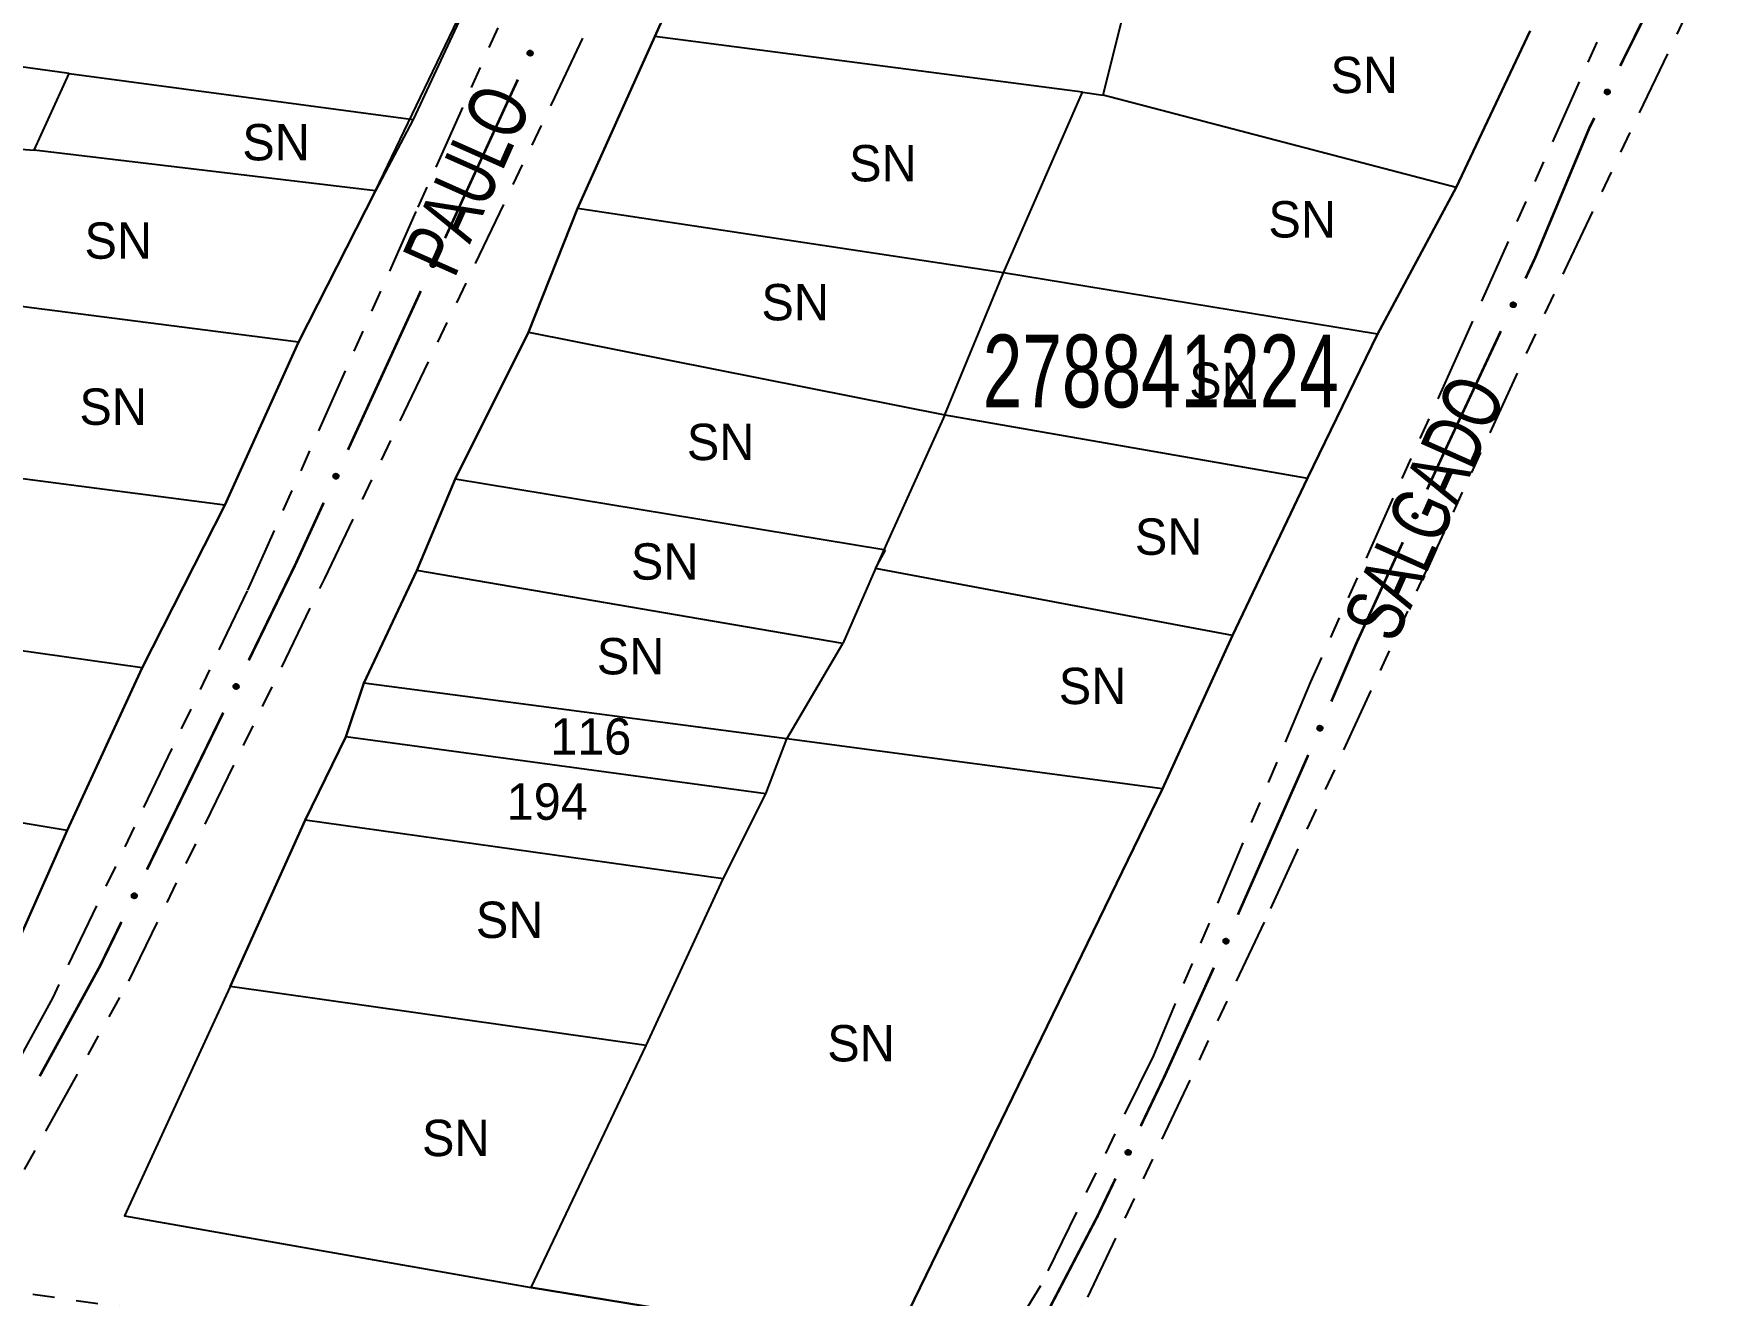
# Model space of a CAD drawing. Extents: x 203665 to 205970, y 4870865 to 4873745.
# Drawn here: x 204177.5 to 204292.9, y 4872928.4 to 4873015.1 of the extents above; entities that cross this region are included whole.
import ezdxf
from ezdxf.enums import TextEntityAlignment as Align

# ---------------------------------------------------------------- set-up
doc = ezdxf.new("R2010")
doc.units = 0
doc.header["$LTSCALE"] = 1.5
doc.header["$MEASUREMENT"] = 0
doc.linetypes.add('TRACO_25', pattern=[8, 3, -1, 1, -1, 1, -1])
for name, color, linetype in [('CD_MALHA_LOTES', 7, 'CONTINUOUS'), ('CD_TXT_QUADRA', 7, 'CONTINUOUS'), ('RU-QUADRA', 210, 'CONTINUOUS'), ('SV-EIXO-RUA-N-PAV', 6, 'CONTINUOUS'), ('SV-RUA-NAO-PAV', 7, 'CONTINUOUS'), ('SV-TXT-RUA-N-PAV', 7, 'CONTINUOUS'), ('Th_NmrPort', 1, 'CONTINUOUS')]:
    doc.layers.add(name, color=color, linetype=linetype)
doc.styles.add('ARIAL', font='ARIAL.SHX')

msp = doc.modelspace()

# ---------------------------------------------------------------- linework, layer by layer
at = {"layer": 'CD_MALHA_LOTES', "linetype": 'Continuous', "flags": 128}
for points in [[(204211.122916, 4873025.433711), (204203.555536, 4873009.198906)], [(204220.166798, 4873014.907841), (204224.92692, 4873025.531102)], [(204250.985029, 4873010.871965), (204253.704138, 4873021.829142)], [(204214.864254, 4873003.074045), (204220.166798, 4873014.907841)], [(204249.566083, 4873011.081714), (204220.166798, 4873014.907841)], [(204280.339643, 4873015.295645), (204275.242245, 4873004.512323)], [(204179.904349, 4873012.353197), (204170.109726, 4873013.708295)], [(204177.510365, 4873007.077951), (204179.904349, 4873012.353197)], [(204179.904349, 4873012.353197), (204203.555536, 4873009.198906)], [(204244.1307, 4872998.654012), (204249.566083, 4873011.081714)], [(204249.566083, 4873011.081714), (204250.985029, 4873010.871965)], [(204275.242245, 4873004.512323), (204250.985029, 4873010.871965)], [(204203.555536, 4873009.198906), (204200.977761, 4873004.290896)], [(204167.352678, 4873007.877665), (204177.510365, 4873007.077951)], [(204200.977761, 4873004.290896), (204177.510365, 4873007.077951)], [(204200.977761, 4873004.290896), (204195.686735, 4872993.898056)], [(204275.242245, 4873004.512323), (204269.846009, 4872994.437948)], [(204211.477466, 4872994.577419), (204214.864254, 4873003.074045)], [(204244.1307, 4872998.654012), (204214.864254, 4873003.074045)], [(204240.097321, 4872988.900362), (204244.1307, 4872998.654012)], [(204269.846009, 4872994.437948), (204244.1307, 4872998.654012)], [(204195.686735, 4872993.898056), (204163.051505, 4872998.089461)], [(204195.686735, 4872993.898056), (204190.603585, 4872982.694119)], [(204206.456516, 4872984.465783), (204211.477466, 4872994.577419)], [(204211.477466, 4872994.577419), (204240.097321, 4872988.900362)], [(204269.846009, 4872994.437948), (204265.034266, 4872984.535519)], [(204240.097321, 4872988.900362), (204265.034266, 4872984.535519)], [(204190.603585, 4872982.694119), (204158.034644, 4872986.926016)], [(204203.80657, 4872978.189596), (204206.456516, 4872984.465783)], [(204235.902487, 4872979.60442), (204206.456516, 4872984.465783)], [(204265.034266, 4872984.535519), (204259.873845, 4872973.726529)], [(204190.603585, 4872982.694119), (204184.927687, 4872971.496659)], [(204235.902487, 4872979.60442), (204235.326978, 4872978.329067)], [(204235.326978, 4872978.329067), (204236.024332, 4872979.584304)], [(204200.177728, 4872970.441086), (204203.80657, 4872978.189596)], [(204233.095445, 4872973.168646), (204203.80657, 4872978.189596)], [(204235.326978, 4872978.329067), (204233.095445, 4872973.168646)], [(204259.873845, 4872973.726529), (204235.326978, 4872978.329067)], [(204184.927687, 4872971.496659), (204153.07497, 4872975.987045)], [(204229.244721, 4872966.626844), (204233.095445, 4872973.168646)], [(204259.873845, 4872973.726529), (204255.066125, 4872963.194435)], [(204184.927687, 4872971.496659), (204179.768445, 4872960.327247)], [(204198.925091, 4872966.752988), (204200.177728, 4872970.441086)], [(204229.244721, 4872966.626844), (204200.177728, 4872970.441086)], [(204196.135674, 4872961.034683), (204198.925091, 4872966.752988)], [(204227.795553, 4872962.847804), (204198.925091, 4872966.752988)], [(204227.795553, 4872962.847804), (204229.244721, 4872966.626844)], [(204255.066125, 4872963.194435), (204229.244721, 4872966.626844)], [(204179.768445, 4872960.327247), (204148.378557, 4872965.554102)], [(204224.866666, 4872956.990029), (204227.795553, 4872962.847804)], [(204255.066125, 4872963.194435), (204236.443101, 4872924.862638)], [(204179.768445, 4872960.327247), (204174.941351, 4872949.447185)], [(204190.975253, 4872949.598075), (204196.135674, 4872961.034683)], [(204224.866666, 4872956.990029), (204196.135674, 4872961.034683)], [(204219.566774, 4872945.553421), (204224.866666, 4872956.990029)], [(204190.975253, 4872949.598075), (204183.72277, 4872933.837871)], [(204219.566774, 4872945.553421), (204190.975253, 4872949.598075)], [(204211.667003, 4872928.91327), (204219.566774, 4872945.553421)], [(204183.72277, 4872933.837871), (204211.667003, 4872928.91327)], [(204236.443101, 4872924.862638), (204211.667003, 4872928.91327)]]:
    msp.add_lwpolyline(points, dxfattribs=at)
at = {"layer": 'CD_MALHA_LOTES', "linetype": 'Continuous'}
for points in [[(204240.097321, 4872988.900362), (204235.902487, 4872979.60442)], [(204236.024332, 4872979.584304), (204235.902487, 4872979.60442)]]:
    msp.add_lwpolyline(points, dxfattribs=at)
at = {"layer": 'RU-QUADRA', "linetype": 'Continuous', "flags": 128}
msp.add_lwpolyline([(204103.635391, 4872941.745824), (204135.581705, 4872937.728944), (204167.684534, 4872934.126779), (204174.941351, 4872949.447185), (204179.768445, 4872960.327247), (204184.927687, 4872971.496659), (204190.603585, 4872982.694119), (204195.686735, 4872993.898056), (204200.977761, 4873004.290896), (204211.122916, 4873025.433711), (204216.225411, 4873036.957763), (204218.138129, 4873050.662867), (204182.970834, 4873054.626859), (204169.187356, 4873056.3671), (204155.47299, 4873058.098615), (204149.274667, 4873043.068505), (204145.504676, 4873033.926779), (204141.788485, 4873025.693177), (204138.361652, 4873018.100678), (204134.792513, 4873010.192886), (204131.177349, 4873002.18312), (204126.219152, 4872991.197727), (204121.327527, 4872980.486484), (204111.044409, 4872957.969431)], close=True, dxfattribs=at)
msp.add_lwpolyline([(204224.92692, 4873025.531102), (204220.166798, 4873014.907841), (204214.864254, 4873003.074045), (204211.477466, 4872994.577419), (204206.456516, 4872984.465783), (204203.80657, 4872978.189596), (204200.177728, 4872970.441086), (204198.925091, 4872966.752988), (204196.135674, 4872961.034683), (204190.975253, 4872949.598075), (204183.72277, 4872933.837871), (204211.667003, 4872928.91327), (204236.443101, 4872924.862638), (204255.066125, 4872963.194435), (204259.873845, 4872973.726529), (204265.034266, 4872984.535519), (204269.846009, 4872994.437948), (204275.242245, 4873004.512323), (204280.339643, 4873015.295645)], dxfattribs=at)
at = {"layer": 'SV-EIXO-RUA-N-PAV', "const_width": 0.18}
for points in [[(204289.628871, 4873019.139882), (204286.519573, 4873012.880906)], [(204210.754997, 4873011.942617), (204210.335372, 4873011.034919)], [(204210.335372, 4873011.034919), (204210.191264, 4873010.723195)], [(204210.191264, 4873010.723195), (204205.748841, 4873001.036734)], [(204284.399552, 4873008.61333), (204280.844546, 4873000.090167)], [(204284.73997, 4873009.298587), (204284.399552, 4873008.61333)], [(204280.702458, 4872999.749509), (204280.011491, 4872998.272217)], [(204280.844546, 4873000.090167), (204280.702458, 4872999.749509)], [(204204.081355, 4872997.400873), (204199.078897, 4872986.493287)], [(204278.3168, 4872994.648956), (204274.927418, 4872987.402433)], [(204274.620046, 4872986.745268), (204273.251612, 4872983.770412)], [(204274.927418, 4872987.402433), (204274.620046, 4872986.745268)], [(204197.411411, 4872982.857426), (204195.743925, 4872979.221564)], [(204271.57999, 4872980.13645), (204268.65465, 4872973.777017)], [(204195.471242, 4872978.626993), (204192.257871, 4872972.021221)], [(204195.743925, 4872979.221564), (204195.471242, 4872978.626993)], [(204268.372028, 4872973.162621), (204266.664353, 4872969.19042)], [(204268.65465, 4872973.777017), (204268.372028, 4872973.162621)], [(204190.508117, 4872968.424227), (204185.258855, 4872957.633247)], [(204265.081159, 4872965.517087), (204260.243915, 4872954.535235)], [(204183.509102, 4872954.036254), (204182.196786, 4872951.338509)], [(204182.034878, 4872951.005672), (204177.8922, 4872943.435143)], [(204182.196786, 4872951.338509), (204182.034878, 4872951.005672)], [(204258.590934, 4872950.892759), (204255.283878, 4872943.608298)], [(204255.19686, 4872943.416623), (204253.560157, 4872939.998803)], [(204255.283878, 4872943.608298), (204255.19686, 4872943.416623)], [(204251.832538, 4872936.391126), (204250.968728, 4872934.587288)], [(204250.968728, 4872934.587288), (204250.57876, 4872933.772943)], [(204250.57876, 4872933.772943), (204246.366639, 4872925.709741)]]:
    msp.add_lwpolyline(points, dxfattribs=at)
at = {"layer": 'SV-EIXO-RUA-N-PAV'}
for points in [[(204211.754457, 4873013.842239), (204211.771985, 4873013.796579), (204211.777713, 4873013.753752), (204211.772209, 4873013.716658), (204211.758798, 4873013.685147), (204211.741447, 4873013.654455), (204211.717127, 4873013.62737), (204211.683476, 4873013.603288), (204211.637796, 4873013.585384), (204211.593539, 4873013.5824), (204211.556884, 4873013.58585), (204211.523221, 4873013.597942), (204211.493687, 4873013.615297), (204211.466388, 4873013.641489), (204211.442317, 4873013.67583), (204211.425425, 4873013.722198), (204211.420098, 4873013.764223), (204211.426363, 4873013.799962), (204211.438734, 4873013.833728), (204211.456823, 4873013.86485), (204211.480849, 4873013.891299), (204211.515469, 4873013.915473), (204211.561455, 4873013.931539), (204211.603309, 4873013.937331), (204211.639127, 4873013.931569), (204211.672095, 4873013.918642), (204211.703091, 4873013.901613), (204211.731335, 4873013.8783), (204211.754457, 4873013.842239)], [(204285.792281, 4873011.169449), (204285.808522, 4873011.123316), (204285.813047, 4873011.080346), (204285.806506, 4873011.04342), (204285.792217, 4873011.012297), (204285.774013, 4873010.982103), (204285.748943, 4873010.955711), (204285.71463, 4873010.932582), (204285.668467, 4873010.915965), (204285.624144, 4873010.914222), (204285.587599, 4873010.918699), (204285.554288, 4873010.931729), (204285.525253, 4873010.949905), (204285.498699, 4873010.976853), (204285.475599, 4873011.011855), (204285.460013, 4873011.058678), (204285.455866, 4873011.100835), (204285.463131, 4873011.136385), (204285.476443, 4873011.169791), (204285.495398, 4873011.200394), (204285.520156, 4873011.226159), (204285.555439, 4873011.249353), (204285.601858, 4873011.264124), (204285.643857, 4873011.268741), (204285.6795, 4873011.261977), (204285.712093, 4873011.24813), (204285.742599, 4873011.23024), (204285.770179, 4873011.206144), (204285.792281, 4873011.169449)], [(204205.075053, 4872999.303515), (204205.09272, 4872999.257908), (204205.098577, 4872999.215099), (204205.093186, 4872999.177988), (204205.079871, 4872999.146437), (204205.062613, 4872999.115692), (204205.038375, 4872999.088534), (204205.004797, 4872999.06435), (204204.959172, 4872999.046308), (204204.914924, 4872999.043189), (204204.878258, 4872999.046528), (204204.844558, 4872999.058518), (204204.814973, 4872999.075784), (204204.787595, 4872999.101893), (204204.763419, 4872999.136161), (204204.746387, 4872999.182478), (204204.740932, 4872999.224486), (204204.747089, 4872999.260244), (204204.759358, 4872999.294047), (204204.777352, 4872999.325224), (204204.801299, 4872999.351746), (204204.835845, 4872999.376025), (204204.881782, 4872999.39223), (204204.923618, 4872999.398149), (204204.959453, 4872999.392495), (204204.992461, 4872999.379668), (204205.023508, 4872999.362734), (204205.051822, 4872999.339505), (204205.075053, 4872999.303515)], [(204279.324732, 4872996.544096), (204279.342056, 4872996.498359), (204279.347592, 4872996.455507), (204279.341923, 4872996.418438), (204279.328372, 4872996.386987), (204279.310884, 4872996.356373), (204279.286443, 4872996.329397), (204279.252685, 4872996.305465), (204279.206926, 4872996.287765), (204279.162656, 4872996.284979), (204279.126016, 4872996.288592), (204279.092407, 4872996.300835), (204279.062951, 4872996.318321), (204279.03577, 4872996.344636), (204279.011852, 4872996.379083), (204278.995167, 4872996.425527), (204278.990028, 4872996.467574), (204278.996453, 4872996.503286), (204279.008974, 4872996.536996), (204279.027202, 4872996.568037), (204279.051346, 4872996.594378), (204279.086073, 4872996.618398), (204279.132131, 4872996.634258), (204279.17401, 4872996.639863), (204279.209802, 4872996.633941), (204279.242712, 4872996.620866), (204279.273632, 4872996.6037), (204279.301771, 4872996.58026), (204279.324732, 4872996.544096)], [(204198.40511, 4872984.760068), (204198.422776, 4872984.714461), (204198.428633, 4872984.671652), (204198.423242, 4872984.634541), (204198.409927, 4872984.60299), (204198.392669, 4872984.572245), (204198.368431, 4872984.545087), (204198.334853, 4872984.520903), (204198.289228, 4872984.502861), (204198.24498, 4872984.499742), (204198.208314, 4872984.503081), (204198.174615, 4872984.515071), (204198.145029, 4872984.532337), (204198.117651, 4872984.558446), (204198.093475, 4872984.592714), (204198.076443, 4872984.639031), (204198.070988, 4872984.681039), (204198.077146, 4872984.716797), (204198.089414, 4872984.7506), (204198.107409, 4872984.781777), (204198.131355, 4872984.808299), (204198.165901, 4872984.832578), (204198.211838, 4872984.848783), (204198.253674, 4872984.854702), (204198.28951, 4872984.849048), (204198.322517, 4872984.836221), (204198.353564, 4872984.819287), (204198.381878, 4872984.796058), (204198.40511, 4872984.760068)], [(204272.575853, 4872982.03796), (204272.593467, 4872981.992334), (204272.599276, 4872981.949518), (204272.593842, 4872981.912414), (204272.580491, 4872981.880877), (204272.563199, 4872981.850152), (204272.53893, 4872981.823022), (204272.505324, 4872981.798876), (204272.459679, 4872981.780885), (204272.415427, 4872981.777818), (204272.378765, 4872981.781198), (204272.345079, 4872981.793227), (204272.315513, 4872981.810525), (204272.288165, 4872981.836667), (204272.264028, 4872981.870962), (204272.247048, 4872981.917298), (204272.241642, 4872981.959312), (204272.24784, 4872981.995063), (204272.260146, 4872982.028852), (204272.278177, 4872982.060009), (204272.302153, 4872982.086503), (204272.336727, 4872982.110743), (204272.382682, 4872982.126896), (204272.424525, 4872982.132767), (204272.460354, 4872982.127073), (204272.493347, 4872982.114207), (204272.524374, 4872982.097238), (204272.552662, 4872982.073978), (204272.575853, 4872982.03796)], [(204191.544835, 4872970.303775), (204191.561459, 4872970.257779), (204191.566341, 4872970.214848), (204191.560107, 4872970.177869), (204191.546078, 4872970.146629), (204191.528126, 4872970.116284), (204191.503276, 4872970.089684), (204191.469157, 4872970.066271), (204191.423133, 4872970.04927), (204191.378826, 4872970.04716), (204191.342245, 4872970.051332), (204191.308827, 4872970.064085), (204191.279641, 4872970.082019), (204191.252865, 4872970.108745), (204191.229475, 4872970.143553), (204191.2135, 4872970.190245), (204191.209002, 4872970.232367), (204191.215971, 4872970.267976), (204191.229005, 4872970.301491), (204191.247705, 4872970.33225), (204191.272248, 4872970.358221), (204191.307337, 4872970.381708), (204191.353631, 4872970.396864), (204191.395591, 4872970.401829), (204191.431289, 4872970.395362), (204191.463996, 4872970.381787), (204191.494649, 4872970.364151), (204191.522428, 4872970.340285), (204191.544835, 4872970.303775)], [(204266.032321, 4872967.441542), (204266.051076, 4872967.396372), (204266.057958, 4872967.353716), (204266.053458, 4872967.316487), (204266.040903, 4872967.284625), (204266.024388, 4872967.253475), (204266.000808, 4872967.225744), (204265.967819, 4872967.200762), (204265.92264, 4872967.18163), (204265.87848, 4872967.177452), (204265.841744, 4872967.179911), (204265.807767, 4872967.191089), (204265.777775, 4872967.20764), (204265.749779, 4872967.233086), (204265.724789, 4872967.266764), (204265.706651, 4872967.312659), (204265.700191, 4872967.354524), (204265.705489, 4872967.39042), (204265.716943, 4872967.424507), (204265.734185, 4872967.456107), (204265.757488, 4872967.483195), (204265.791442, 4872967.508295), (204265.836978, 4872967.525598), (204265.878659, 4872967.532518), (204265.91462, 4872967.527725), (204265.947926, 4872967.515693), (204265.97937, 4872967.499508), (204266.008233, 4872967.476965), (204266.032321, 4872967.441542)], [(204184.54582, 4872955.915802), (204184.562444, 4872955.869805), (204184.567326, 4872955.826874), (204184.561092, 4872955.789895), (204184.547063, 4872955.758655), (204184.52911, 4872955.728311), (204184.504261, 4872955.701711), (204184.470141, 4872955.678297), (204184.424118, 4872955.661297), (204184.37981, 4872955.659186), (204184.34323, 4872955.663358), (204184.309812, 4872955.676111), (204184.280626, 4872955.694045), (204184.253849, 4872955.720771), (204184.230459, 4872955.75558), (204184.214485, 4872955.802272), (204184.209987, 4872955.844393), (204184.216956, 4872955.880002), (204184.22999, 4872955.913517), (204184.248689, 4872955.944277), (204184.273233, 4872955.970247), (204184.308322, 4872955.993734), (204184.354616, 4872956.00889), (204184.396576, 4872956.013856), (204184.432273, 4872956.007389), (204184.46498, 4872955.993814), (204184.495634, 4872955.976178), (204184.523413, 4872955.952311), (204184.54582, 4872955.915802)], [(204259.577328, 4872952.799199), (204259.595169, 4872952.753661), (204259.60119, 4872952.710874), (204259.595942, 4872952.673743), (204259.582748, 4872952.642141), (204259.565608, 4872952.61133), (204259.541474, 4872952.584079), (204259.507989, 4872952.559767), (204259.462434, 4872952.541549), (204259.418198, 4872952.538261), (204259.38152, 4872952.54146), (204259.347774, 4872952.55332), (204259.318122, 4872952.570472), (204259.290644, 4872952.596477), (204259.266338, 4872952.630651), (204259.249128, 4872952.676902), (204259.243512, 4872952.718889), (204259.249532, 4872952.754671), (204259.261671, 4872952.788521), (204259.279546, 4872952.819766), (204259.30339, 4872952.84638), (204259.337843, 4872952.870791), (204259.383718, 4872952.887172), (204259.42553, 4872952.893251), (204259.461387, 4872952.887735), (204259.494444, 4872952.875035), (204259.525555, 4872952.85822), (204259.553959, 4872952.8351), (204259.577328, 4872952.799199)], [(204252.857688, 4872938.277008), (204252.874594, 4872938.231115), (204252.87974, 4872938.188215), (204252.873733, 4872938.151199), (204252.859896, 4872938.119872), (204252.842131, 4872938.089419), (204252.817445, 4872938.062666), (204252.78347, 4872938.039044), (204252.737552, 4872938.021761), (204252.693258, 4872938.019378), (204252.656653, 4872938.023325), (204252.623157, 4872938.035873), (204252.593862, 4872938.053627), (204252.566921, 4872938.080188), (204252.543318, 4872938.114852), (204252.527057, 4872938.161445), (204252.5223, 4872938.203538), (204252.52905, 4872938.239189), (204252.541878, 4872938.272784), (204252.560388, 4872938.303657), (204252.584771, 4872938.329778), (204252.619716, 4872938.35348), (204252.665916, 4872938.36892), (204252.707844, 4872938.374144), (204252.743581, 4872938.367896), (204252.776371, 4872938.354522), (204252.807132, 4872938.337075), (204252.835057, 4872938.31338), (204252.857688, 4872938.277008)]]:
    msp.add_lwpolyline(points, close=True, dxfattribs=at)
for points in [[(204211.456823, 4873013.86485), (204211.420098, 4873013.764223)], [(204211.467592, 4873013.873869), (204211.425009, 4873013.74924)], [(204211.480849, 4873013.891299), (204211.425425, 4873013.722198)], [(204211.498008, 4873013.897389), (204211.436705, 4873013.706251)], [(204211.515469, 4873013.915473), (204211.442317, 4873013.67583)], [(204211.538239, 4873013.919379), (204211.455166, 4873013.661638)], [(204211.561455, 4873013.931539), (204211.466388, 4873013.641489)], [(204211.580562, 4873013.932886), (204211.48107, 4873013.633126)], [(204211.603309, 4873013.937331), (204211.493687, 4873013.615297)], [(204211.619063, 4873013.931623), (204211.509265, 4873013.609569)], [(204211.639127, 4873013.931569), (204211.523221, 4873013.597942)], [(204211.654129, 4873013.922928), (204211.538418, 4873013.594588)], [(204211.672095, 4873013.918642), (204211.556884, 4873013.58585)], [(204211.686998, 4873013.90623), (204211.578917, 4873013.587892)], [(204211.703091, 4873013.901613), (204211.593539, 4873013.5824)], [(204211.7151, 4873013.885722), (204211.617991, 4873013.587868)], [(204211.731335, 4873013.8783), (204211.637796, 4873013.585384)], [(204211.740911, 4873013.860261), (204211.660408, 4873013.598324)], [(204211.754457, 4873013.842239), (204211.683476, 4873013.603288)], [(204211.762994, 4873013.816979), (204211.703023, 4873013.622219)], [(204211.771985, 4873013.796579), (204211.717127, 4873013.62737)], [(204211.775355, 4873013.77218), (204211.732107, 4873013.649362)], [(204211.777713, 4873013.753752), (204211.741447, 4873013.654455)], [(204285.495398, 4873011.200394), (204285.455866, 4873011.100835)], [(204285.520156, 4873011.226159), (204285.460013, 4873011.058678)], [(204285.506415, 4873011.209107), (204285.460356, 4873011.08572)], [(204285.537479, 4873011.231766), (204285.470842, 4873011.042421)], [(204285.555439, 4873011.249353), (204285.475599, 4873011.011855)], [(204285.57831, 4873011.252619), (204285.488045, 4873010.997308)], [(204285.601858, 4873011.264124), (204285.498699, 4873010.976853)], [(204285.620995, 4873011.264934), (204285.51314, 4873010.968081)], [(204285.643857, 4873011.268741), (204285.525253, 4873010.949905)], [(204285.659446, 4873011.262593), (204285.540664, 4873010.943743)], [(204285.6795, 4873011.261977), (204285.554288, 4873010.931729)], [(204285.694254, 4873011.252919), (204285.569386, 4873010.927951)], [(204285.712093, 4873011.24813), (204285.587599, 4873010.918699)], [(204285.726642, 4873011.235306), (204285.609681, 4873010.920122)], [(204285.742599, 4873011.23024), (204285.624144, 4873010.914222)], [(204285.754158, 4873011.214019), (204285.648739, 4873010.919003)], [(204285.770179, 4873011.206144), (204285.668467, 4873010.915965)], [(204285.779245, 4873011.187843), (204285.691432, 4873010.928267)], [(204285.792281, 4873011.169449), (204285.71463, 4873010.932582)], [(204285.800107, 4873011.14396), (204285.7347, 4873010.950957)], [(204285.808522, 4873011.123316), (204285.748943, 4873010.955711)], [(204285.811207, 4873011.098832), (204285.764533, 4873010.977274)], [(204285.813047, 4873011.080346), (204285.774013, 4873010.982103)], [(204204.777352, 4872999.325224), (204204.740932, 4872999.224486)], [(204204.788094, 4872999.334275), (204204.745889, 4872999.209518)], [(204204.801299, 4872999.351746), (204204.746387, 4872999.182478)], [(204204.818439, 4872999.357888), (204204.757715, 4872999.166565)], [(204204.835845, 4872999.376025), (204204.763419, 4872999.136161)], [(204204.858603, 4872999.38), (204204.776311, 4872999.122008)], [(204204.881782, 4872999.39223), (204204.787595, 4872999.101893)], [(204204.900885, 4872999.393634), (204204.802302, 4872999.093575)], [(204204.923618, 4872999.398149), (204204.814973, 4872999.075784)], [(204204.93939, 4872999.392488), (204204.830568, 4872999.070103)], [(204204.959453, 4872999.392495), (204204.844558, 4872999.058518)], [(204204.974482, 4872999.3839), (204204.859766, 4872999.055211)], [(204204.992461, 4872999.379668), (204204.878258, 4872999.046528)], [(204205.007401, 4872999.367301), (204204.900286, 4872999.048637)], [(204205.023508, 4872999.362734), (204204.914924, 4872999.043189)], [(204205.035565, 4872999.346879), (204204.939359, 4872999.048731)], [(204205.051822, 4872999.339505), (204204.959172, 4872999.046308)], [(204205.061453, 4872999.321495), (204204.981744, 4872999.059317)], [(204205.075053, 4872999.303515), (204205.004797, 4872999.06435)], [(204205.083667, 4872999.278282), (204205.024286, 4872999.08334)], [(204205.09272, 4872999.257908), (204205.038375, 4872999.088534)], [(204205.096164, 4872999.233519), (204205.053288, 4872999.110571)], [(204205.098577, 4872999.215099), (204205.062613, 4872999.115692)], [(204279.027202, 4872996.568037), (204278.990028, 4872996.467574)], [(204279.038011, 4872996.577007), (204278.994873, 4872996.452569)], [(204279.051346, 4872996.594378), (204278.995167, 4872996.425527)], [(204279.068532, 4872996.600392), (204279.006376, 4872996.409529)], [(204279.086073, 4872996.618398), (204279.011852, 4872996.379083)], [(204279.108861, 4872996.622202), (204279.024637, 4872996.364834)], [(204279.132131, 4872996.634258), (204279.03577, 4872996.344636)], [(204279.151244, 4872996.635519), (204279.050414, 4872996.336207)], [(204279.17401, 4872996.639863), (204279.062951, 4872996.318321)], [(204279.189739, 4872996.634084), (204279.078504, 4872996.312524)], [(204279.209802, 4872996.633941), (204279.092407, 4872996.300835)], [(204279.224766, 4872996.625233), (204279.10759, 4872996.297413)], [(204279.242712, 4872996.620866), (204279.126016, 4872996.288592)], [(204279.25756, 4872996.608388), (204279.148059, 4872996.290536)], [(204279.273632, 4872996.6037), (204279.162656, 4872996.284979)], [(204279.285569, 4872996.587756), (204279.187132, 4872996.290337)], [(204279.301771, 4872996.58026), (204279.206926, 4872996.287765)], [(204279.311266, 4872996.562179), (204279.229594, 4872996.300605)], [(204279.324732, 4872996.544096), (204279.252685, 4872996.305465)], [(204279.333156, 4872996.5188), (204279.272316, 4872996.324309)], [(204279.342056, 4872996.498359), (204279.286443, 4872996.329397)], [(204279.345317, 4872996.473945), (204279.301521, 4872996.351321)], [(204279.347592, 4872996.455507), (204279.310884, 4872996.356373)], [(204198.107409, 4872984.781777), (204198.070988, 4872984.681039)], [(204198.11815, 4872984.790828), (204198.075946, 4872984.666071)], [(204198.131355, 4872984.808299), (204198.076443, 4872984.639031)], [(204198.148495, 4872984.814441), (204198.087771, 4872984.623118)], [(204198.165901, 4872984.832578), (204198.093475, 4872984.592714)], [(204198.188659, 4872984.836553), (204198.106367, 4872984.578561)], [(204198.211838, 4872984.848783), (204198.117651, 4872984.558446)], [(204198.230941, 4872984.850187), (204198.132358, 4872984.550128)], [(204198.253674, 4872984.854702), (204198.145029, 4872984.532337)], [(204198.269446, 4872984.849041), (204198.160624, 4872984.526656)], [(204198.28951, 4872984.849048), (204198.174615, 4872984.515071)], [(204198.304538, 4872984.840453), (204198.189822, 4872984.511764)], [(204198.322517, 4872984.836221), (204198.208314, 4872984.503081)], [(204198.337457, 4872984.823854), (204198.230342, 4872984.50519)], [(204198.353564, 4872984.819287), (204198.24498, 4872984.499742)], [(204198.365621, 4872984.803432), (204198.269416, 4872984.505284)], [(204198.381878, 4872984.796058), (204198.289228, 4872984.502861)], [(204198.391509, 4872984.778048), (204198.3118, 4872984.51587)], [(204198.40511, 4872984.760068), (204198.334853, 4872984.520903)], [(204198.413723, 4872984.734835), (204198.354342, 4872984.539893)], [(204198.422776, 4872984.714461), (204198.368431, 4872984.545087)], [(204198.42622, 4872984.690072), (204198.383344, 4872984.567124)], [(204198.428633, 4872984.671652), (204198.392669, 4872984.572245)], [(204272.278177, 4872982.060009), (204272.241642, 4872981.959312)], [(204272.288928, 4872982.069048), (204272.246582, 4872981.944338)], [(204272.302153, 4872982.086503), (204272.247048, 4872981.917298)], [(204272.3193, 4872982.092626), (204272.258359, 4872981.901372)], [(204272.336727, 4872982.110743), (204272.264028, 4872981.870962)], [(204272.35949, 4872982.114692), (204272.276904, 4872981.856794)], [(204272.382682, 4872982.126896), (204272.288165, 4872981.836667)], [(204272.401787, 4872982.128278), (204272.302862, 4872981.828331)], [(204272.424525, 4872982.132767), (204272.315513, 4872981.810525)], [(204272.44029, 4872982.127088), (204272.331102, 4872981.804827)], [(204272.460354, 4872982.127073), (204272.345079, 4872981.793227)], [(204272.475373, 4872982.11846), (204272.360283, 4872981.789902)], [(204272.493347, 4872982.114207), (204272.378765, 4872981.781198)], [(204272.508273, 4872982.101824), (204272.400795, 4872981.783282)], [(204272.524374, 4872982.097238), (204272.415427, 4872981.777818)], [(204272.536413, 4872982.08137), (204272.439869, 4872981.783332)], [(204272.552662, 4872982.073978), (204272.459679, 4872981.780885)], [(204272.562273, 4872982.055957), (204272.482265, 4872981.793869)], [(204272.575853, 4872982.03796), (204272.505324, 4872981.798876)], [(204272.584438, 4872982.012718), (204272.524835, 4872981.817844)], [(204272.593467, 4872981.992334), (204272.53893, 4872981.823022)], [(204272.596884, 4872981.967941), (204272.553868, 4872981.845042)], [(204272.599276, 4872981.949518), (204272.563199, 4872981.850152)], [(204191.247705, 4872970.33225), (204191.209002, 4872970.232367)], [(204191.272248, 4872970.358221), (204191.2135, 4872970.190245)], [(204191.258649, 4872970.341055), (204191.213618, 4872970.21729)], [(204191.289523, 4872970.363971), (204191.224463, 4872970.174079)], [(204191.307337, 4872970.381708), (204191.229475, 4872970.143553)], [(204191.33018, 4872970.385164), (204191.242041, 4872970.12911)], [(204191.353631, 4872970.396864), (204191.252865, 4872970.108745)], [(204191.372761, 4872970.397833), (204191.267378, 4872970.100094)], [(204191.395591, 4872970.401829), (204191.279641, 4872970.082019)], [(204191.41123, 4872970.395811), (204191.295103, 4872970.075985)], [(204191.431289, 4872970.395362), (204191.308827, 4872970.064085)], [(204191.446118, 4872970.386427), (204191.323956, 4872970.060433)], [(204191.463996, 4872970.381787), (204191.342245, 4872970.051332)], [(204191.478651, 4872970.369084), (204191.364315, 4872970.052939)], [(204191.494649, 4872970.364151), (204191.378826, 4872970.04716)], [(204191.506343, 4872970.348027), (204191.403381, 4872970.052144)], [(204191.522428, 4872970.340285), (204191.423133, 4872970.04927)], [(204191.531647, 4872970.322061), (204191.445995, 4872970.061763)], [(204191.544835, 4872970.303775), (204191.469157, 4872970.066271)], [(204191.552872, 4872970.278353), (204191.489073, 4872970.084812)], [(204191.561459, 4872970.257779), (204191.503276, 4872970.089684)], [(204191.564348, 4872970.233318), (204191.518686, 4872970.111377)], [(204191.566341, 4872970.214848), (204191.528126, 4872970.116284)], [(204265.734185, 4872967.456107), (204265.700191, 4872967.354524)], [(204265.744706, 4872967.465413), (204265.705505, 4872967.339679)], [(204265.757488, 4872967.483195), (204265.706651, 4872967.312659)], [(204265.774476, 4872967.489746), (204265.718357, 4872967.297022)], [(204265.791442, 4872967.508295), (204265.724789, 4872967.266764)], [(204265.814099, 4872967.512815), (204265.738017, 4872967.252924)], [(204265.836978, 4872967.525598), (204265.749779, 4872967.233086)], [(204265.856041, 4872967.527459), (204265.764682, 4872967.225122)], [(204265.878659, 4872967.532518), (204265.777775, 4872967.20764)], [(204265.894563, 4872967.527237), (204265.793502, 4872967.202335)], [(204265.91462, 4872967.527725), (204265.807767, 4872967.191089)], [(204265.92985, 4872967.519493), (204265.82305, 4872967.188147)], [(204265.947926, 4872967.515693), (204265.841744, 4872967.179911)], [(204265.963158, 4872967.503688), (204265.863715, 4872967.182547)], [(204265.97937, 4872967.499508), (204265.87848, 4872967.177452)], [(204265.991803, 4872967.483947), (204265.902775, 4872967.183578)], [(204266.008233, 4872967.476965), (204265.92264, 4872967.18163)], [(204266.018293, 4872967.459192), (204265.944894, 4872967.195177)], [(204266.032321, 4872967.441542), (204265.967819, 4872967.200762)], [(204266.041537, 4872967.416523), (204265.986848, 4872967.220213)], [(204266.051076, 4872967.396372), (204266.000808, 4872967.225744)], [(204266.055104, 4872967.372073), (204266.015188, 4872967.248132)], [(204266.057958, 4872967.353716), (204266.024388, 4872967.253475)], [(204184.248689, 4872955.944277), (204184.209987, 4872955.844393)], [(204184.273233, 4872955.970247), (204184.214485, 4872955.802272)], [(204184.259634, 4872955.953081), (204184.214603, 4872955.829316)], [(204184.290508, 4872955.975998), (204184.225448, 4872955.786105)], [(204184.308322, 4872955.993734), (204184.230459, 4872955.75558)], [(204184.331165, 4872955.99719), (204184.243026, 4872955.741137)], [(204184.354616, 4872956.00889), (204184.253849, 4872955.720771)], [(204184.373746, 4872956.009859), (204184.268363, 4872955.71212)], [(204184.396576, 4872956.013856), (204184.280626, 4872955.694045)], [(204184.412215, 4872956.007838), (204184.296088, 4872955.688011)], [(204184.432273, 4872956.007389), (204184.309812, 4872955.676111)], [(204184.447102, 4872955.998454), (204184.32494, 4872955.672459)], [(204184.46498, 4872955.993814), (204184.34323, 4872955.663358)], [(204184.479636, 4872955.98111), (204184.3653, 4872955.664965)], [(204184.495634, 4872955.976178), (204184.37981, 4872955.659186)], [(204184.507327, 4872955.960053), (204184.404366, 4872955.664171)], [(204184.523413, 4872955.952311), (204184.424118, 4872955.661297)], [(204184.532631, 4872955.934087), (204184.44698, 4872955.673789)], [(204184.54582, 4872955.915802), (204184.470141, 4872955.678297)], [(204184.553857, 4872955.890379), (204184.490057, 4872955.696839)], [(204184.562444, 4872955.869805), (204184.504261, 4872955.701711)], [(204184.565333, 4872955.845344), (204184.519671, 4872955.723403)], [(204184.567326, 4872955.826874), (204184.52911, 4872955.728311)], [(204259.279546, 4872952.819766), (204259.243512, 4872952.718889)], [(204259.290252, 4872952.828859), (204259.248527, 4872952.70394)], [(204259.30339, 4872952.84638), (204259.249128, 4872952.676902)], [(204259.320506, 4872952.852588), (204259.260517, 4872952.661033)], [(204259.337843, 4872952.870791), (204259.266338, 4872952.630651)], [(204259.360586, 4872952.874853), (204259.279284, 4872952.616547)], [(204259.383718, 4872952.887172), (204259.290644, 4872952.596477)], [(204259.402815, 4872952.88865), (204259.305383, 4872952.588214)], [(204259.42553, 4872952.893251), (204259.318122, 4872952.570472)], [(204259.441324, 4872952.887651), (204259.333739, 4872952.564851)], [(204259.461387, 4872952.887735), (204259.347774, 4872952.55332)], [(204259.476449, 4872952.879198), (204259.362994, 4872952.550071)], [(204259.494444, 4872952.875035), (204259.38152, 4872952.54146)], [(204259.509431, 4872952.862726), (204259.403539, 4872952.543653)], [(204259.525555, 4872952.85822), (204259.418198, 4872952.538261)], [(204259.537673, 4872952.842411), (204259.442612, 4872952.543897)], [(204259.553959, 4872952.8351), (204259.462434, 4872952.541549)], [(204259.563658, 4872952.817127), (204259.484955, 4872952.554645)], [(204259.577328, 4872952.799199), (204259.507989, 4872952.559767)], [(204259.586038, 4872952.773999), (204259.527405, 4872952.578831)], [(204259.595169, 4872952.753661), (204259.541474, 4872952.584079)], [(204259.598707, 4872952.729285), (204259.556302, 4872952.606173)], [(204259.60119, 4872952.710874), (204259.565608, 4872952.61133)], [(204252.560388, 4872938.303657), (204252.5223, 4872938.203538)], [(204252.571278, 4872938.312529), (204252.527008, 4872938.188489)], [(204252.584771, 4872938.329778), (204252.527057, 4872938.161445)], [(204252.602011, 4872938.335635), (204252.538119, 4872938.145346)], [(204252.619716, 4872938.35348), (204252.543318, 4872938.114852)], [(204252.642537, 4872938.357076), (204252.555973, 4872938.100486)], [(204252.665916, 4872938.36892), (204252.566921, 4872938.080188)], [(204252.685039, 4872938.370007), (204252.581488, 4872938.071626)], [(204252.707844, 4872938.374144), (204252.593862, 4872938.053627)], [(204252.72352, 4872938.368222), (204252.60936, 4872938.047688)], [(204252.743581, 4872938.367896), (204252.623157, 4872938.035873)], [(204252.758464, 4872938.359052), (204252.638308, 4872938.032313)], [(204252.776371, 4872938.354522), (204252.656653, 4872938.023325)], [(204252.791104, 4872938.34191), (204252.678712, 4872938.025068)], [(204252.807132, 4872938.337075), (204252.693258, 4872938.019378)], [(204252.818924, 4872938.321022), (204252.717782, 4872938.024513)], [(204252.835057, 4872938.31338), (204252.737552, 4872938.021761)], [(204252.844387, 4872938.295213), (204252.760336, 4872938.034393)], [(204252.857688, 4872938.277008), (204252.78347, 4872938.039044)], [(204252.865881, 4872938.251636), (204252.803272, 4872938.057707)], [(204252.874594, 4872938.231115), (204252.817445, 4872938.062666)], [(204252.877633, 4872938.206672), (204252.832722, 4872938.084453)], [(204252.87974, 4872938.188215), (204252.842131, 4872938.089419)]]:
    msp.add_lwpolyline(points, dxfattribs=at)
at = {"layer": 'SV-RUA-NAO-PAV', "linetype": 'TRACO_25'}
for points in [[(204225.71604, 4873056.786383, 10.046458), (204226.478866, 4873053.871079, 10.046458), (204203.7509, 4873002.875175, 10.44503), (204192.152519, 4872976.791184, 10.44503), (204178.788397, 4872948.84457, 10.44503), (204171.519823, 4872935.478285, 10.213859), (204169.980307, 4872933.028593, 10.142116), (204168.156887, 4872931.78323, 10.134145), (204164.966647, 4872930.833091, 10.134145), (204131.325574, 4872933.65125, 10.827659), (204095.854228, 4872937.650598, 11.074773), (204102.416535, 4872947.805315, 11.521173), (204104.839484, 4872952.783943, 11.521173), (204107.574798, 4872958.527941, 11.521173), (204110.826583, 4872964.634671, 11.521173), (204136.870136, 4873022.481368, 11.242173), (204152.117863, 4873057.470605, 11.242173), (204155.975471, 4873066.373574, 10.955202), (204171.727738, 4873065.080276, 10.373287), (204199.687675, 4873061.363224, 10.285602), (204203.825247, 4873060.965645, 10.285602), (204208.48439, 4873060.650456, 10.285602), (204222.213453, 4873058.930811, 10.078344), (204224.344506, 4873058.170769, 10.05443)], [(204234.919495, 4873056.669783, 9.83123), (204239.172866, 4873056.623298, 9.791373), (204243.843291, 4873055.85152, 9.735573), (204249.067691, 4873054.425026, 9.71963), (204253.858298, 4873052.88315, 9.727601), (204273.832174, 4873050.798954, 9.679772), (204296.857964, 4873047.143835, 8.691316), (204298.035148, 4873046.330153, 8.691316), (204298.338262, 4873044.66114, 8.858715), (204275.823131, 4872994.103359, 9.241344), (204265.236345, 4872970.546903, 9.456573), (204254.435205, 4872944.862616, 9.432658), (204246.668264, 4872929.019245, 9.392801), (204243.001449, 4872923.061198, 9.129745), (204240.479599, 4872920.902527, 9.129745), (204238.41435, 4872920.284444, 9.121773), (204235.319453, 4872920.029974, 9.065972), (204172.495549, 4872929.149174, 10.030516), (204184.023295, 4872949.972568, 10.397202), (204197.488804, 4872977.653804, 10.405173), (204213.301318, 4873010.714907, 10.309516)], [(204244.228838, 4872918.59524, 8.914515), (204249.93667, 4872928.238764, 9.16163), (204262.503081, 4872954.968846, 9.27323), (204282.713396, 4872998.808935, 9.257287), (204304.933466, 4873045.638132, 8.71523), (204322.233573, 4873042.966528, 8.388401), (204351.459607, 4873039.283688, 7.82243), (204371.725315, 4873035.987069, 7.694887), (204361.573849, 4873011.92134, 7.902144), (204335.985899, 4872955.519143, 7.981858), (204319.980489, 4872917.76736, 8.149259), (204317.094556, 4872914.491525, 8.149259), (204313.387542, 4872912.37784, 8.149259), (204308.967069, 4872911.761472, 8.149259), (204302.346226, 4872911.401389, 8.149259), (204294.816719, 4872911.483678, 8.157229), (204287.544532, 4872911.659253, 8.228972), (204279.25046, 4872912.174331, 8.420287), (204272.609546, 4872912.967644, 8.500001), (204265.813585, 4872914.259159, 8.611601)]]:
    msp.add_polyline3d(points, close=True, dxfattribs=at)
at = {"layer": 'Th_NmrPort'}
msp.add_point((204235.650004, 4872978.97075), dxfattribs=at)

# ---------------------------------------------------------------- texts
at = {"layer": 'CD_TXT_QUADRA', "style": 'ARIAL', "width": 0.7}
msp.add_text('278841224', height=5, dxfattribs=at).set_placement((204242.712403, 4872989.409076))
at = {"layer": 'SV-TXT-RUA-N-PAV', "style": 'ARIAL', "width": 0.7}
for s, p in [('PAULO', (204206.39062, 4872998.201185)), ('SALGADO', (204271.036884, 4872973.075815))]:
    msp.add_text(s, height=4, rotation=66, dxfattribs=at).set_placement(p)
at = {"layer": 'Th_NmrPort', "color": 1}
for s, p in [('SN', (204266.61018, 4873012.261386)), ('SN', (204191.815394, 4873007.636393)), ('SN', (204233.523394, 4873006.192328)), ('SN', (204262.340774, 4873002.335018)), ('SN', (204180.967775, 4873000.875522)), ('SN', (204227.492859, 4872996.639533)), ('SN', (204256.897282, 4872991.234564)), ('  SN', (204178.759745, 4872989.457642)), ('SN', (204222.369572, 4872987.033371)), ('SN', (204253.162659, 4872980.522527)), ('SN', (204218.527107, 4872978.814765)), ('SN', (204216.178934, 4872972.303921)), ('SN', (204247.931531, 4872970.261109)), ('116', (204212.975772, 4872966.792217)), ('194', (204209.987189, 4872962.309341)), ('SN', (204207.864765, 4872954.184239)), ('SN', (204232.020458, 4872945.698505)), ('SN', (204204.165718, 4872939.189223))]:
    msp.add_text(s, height=2.5, dxfattribs=at).set_placement(p, align=Align.MIDDLE_LEFT)

doc.saveas('drawing.dxf')
